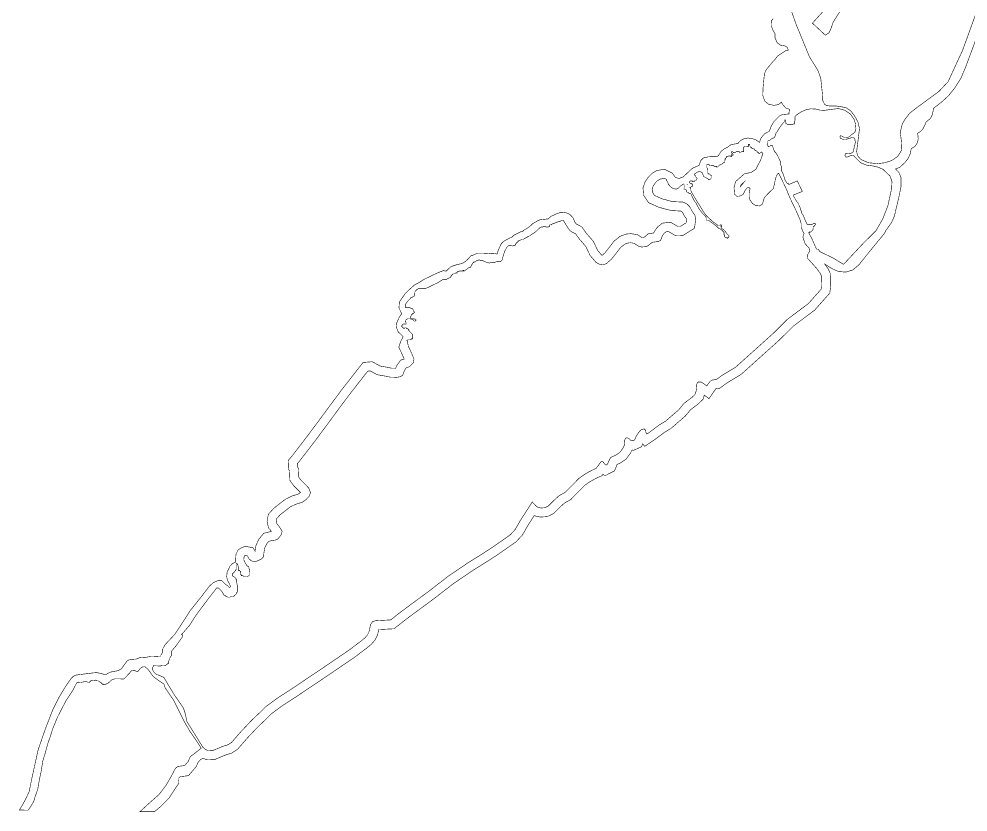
# Model space of a CAD drawing. Header units: metres. Extents: x 266352 to 301042, y 2101789 to 2138568.
# Drawn here: x 280342 to 285384, y 2102109 to 2106324 of the extents above; entities that cross this region are included whole.
import ezdxf

# ---------------------------------------------------------------- set-up
doc = ezdxf.new("R2010")
doc.units = ezdxf.units.M
doc.layers.add('MANGROOVE BUFFER ZONE', color=120, linetype='Continuous')

# ---------------------------------------------------------------- blocks, each defined once
blk = doc.blocks.new('A$Cb723a7a5')
at = {"layer": 'MANGROOVE BUFFER ZONE', "const_width": 0.005, "flags": 128}
for points in [[(13.3335, 7.1373), (13.3163, 7.1143), (13.3157, 7.075), (13.3335, 7.0303), (13.3518, 7.0027), (13.3507, 6.9666), (13.3708, 6.923), (13.4029, 6.9), (13.4391, 6.8954), (13.4609, 6.8822), (13.4718, 6.8587), (13.4483, 6.8524), (13.4236, 6.8358), (13.3765, 6.8033), (13.3541, 6.7741), (13.3306, 6.7477), (13.3139, 6.7259), (13.2835, 6.6903), (13.2697, 6.6662), (13.2611, 6.641), (13.2502, 6.5128), (13.249, 6.4508), (13.268, 6.4001), (13.3007, 6.3742), (13.349, 6.3639), (13.3903, 6.3714), (13.4156, 6.3938), (13.427, 6.3731), (13.4558, 6.341), (13.4879, 6.3306), (13.4839, 6.2888), (13.4345, 6.2836), (13.4075, 6.2761), (13.3828, 6.2526), (13.3518, 6.2205), (13.3265, 6.1767), (13.3122, 6.1331), (13.2932, 6.1233), (13.2669, 6.1072), (13.2341, 6.0653), (13.2255, 6.0316), (13.1935, 6.0544), (13.1652, 6.0635), (13.1221, 6.0704), (13.0788, 6.0598), (13.054, 6.0439), (13.0321, 6.0196), (13.0132, 6.0168), (12.9738, 6.0101), (12.9415, 5.9856), (12.9144, 5.9713), (12.8895, 5.953), (12.8764, 5.9373), (12.8632, 5.913), (12.8489, 5.8988), (12.8324, 5.9009), (12.819, 5.9009), (12.7702, 5.8977), (12.7281, 5.8879), (12.7055, 5.865), (12.6881, 5.8202), (12.6598, 5.8073), (12.6312, 5.7947), (12.6012, 5.7661), (12.5741, 5.7393), (12.5478, 5.7153), (12.5104, 5.7013), (12.4795, 5.7115), (12.4502, 5.7498), (12.3829, 5.7823), (12.3146, 5.7703), (12.2715, 5.7434), (12.2384, 5.7092), (12.2121, 5.6709), (12.1928, 5.6145), (12.1991, 5.5486), (12.2432, 5.4833), (12.3368, 5.4423), (12.4458, 5.4151), (12.5325, 5.4118), (12.5398, 5.408), (12.5467, 5.4013), (12.5638, 5.3694), (12.5848, 5.3411), (12.5806, 5.3074), (12.5284, 5.2738), (12.5064, 5.2741), (12.4414, 5.3112), (12.3692, 5.3017), (12.3254, 5.2653), (12.2981, 5.2253), (12.2938, 5.2133), (12.2456, 5.2057), (12.2207, 5.184), (12.2037, 5.1693), (12.1927, 5.1682), (12.1484, 5.1965), (12.0916, 5.2044), (12.0475, 5.2005), (11.9947, 5.18), (11.9428, 5.1376), (11.8631, 5.0322), (11.8352, 5.007), (11.7968, 5.0506), (11.758, 5.1303), (11.6932, 5.2034), (11.6509, 5.2608), (11.6034, 5.2842), (11.5888, 5.3028), (11.5737, 5.3385), (11.5446, 5.3694), (11.5146, 5.3821), (11.4847, 5.3864), (11.4599, 5.3872), (11.4466, 5.3805), (11.4365, 5.3766), (11.4202, 5.3708), (11.3935, 5.3575), (11.3818, 5.3538), (11.3515, 5.3268), (11.2869, 5.319), (11.2705, 5.3151), (11.2366, 5.2959), (11.2142, 5.2822), (11.1982, 5.2663), (11.187, 5.2561), (11.1577, 5.2359), (11.1406, 5.2272), (11.1273, 5.2138), (11.1146, 5.2114), (11.0946, 5.2017), (11.0697, 5.1887), (11.0458, 5.1763), (11.0316, 5.1616), (11.0106, 5.1516), (10.9872, 5.1386), (10.9602, 5.1232), (10.9377, 5.1007), (10.9121, 5.0456), (10.9014, 5.008), (10.8661, 5.0142), (10.8493, 5.0142), (10.8264, 5.0085), (10.8049, 5.01), (10.7765, 5.0112), (10.7511, 5.0112), (10.7265, 5.0109), (10.7084, 5.0055), (10.6883, 4.9956), (10.6675, 4.9887), (10.6458, 4.963), (10.6287, 4.9472), (10.6065, 4.9282), (10.5808, 4.9173), (10.5469, 4.9097), (10.4914, 4.8907), (10.4634, 4.8641), (10.4494, 4.8497), (10.4259, 4.8542), (10.3929, 4.8419), (10.3388, 4.8168), (10.2899, 4.7923), (10.2507, 4.7727), (10.2078, 4.744), (10.1696, 4.7231), (10.1466, 4.7029), (10.1192, 4.677), (10.0838, 4.6408), (10.0366, 4.5687), (10.0333, 4.516), (10.0585, 4.4656), (10.0361, 4.4323), (10.0152, 4.3826), (10.0124, 4.3437), (10.0304, 4.3024), (10.0743, 4.2614), (10.0534, 4.2203), (10.0388, 4.1771), (10.0388, 4.1616), (10.0681, 4.1021), (10.0857, 4.0623), (10.0533, 4.0512), (10.0183, 3.9991), (10.011, 3.9791), (9.9687, 3.9797), (9.9374, 3.9863), (9.8722, 3.9968), (9.8018, 4.0344), (9.7199, 4.0269), (9.5298, 3.7772), (9.235, 3.368), (9.1019, 3.1907), (9.0637, 3.1436), (9.0676, 3.0698), (9.0769, 3.0526), (9.0818, 2.9668), (9.1186, 2.9182), (9.1771, 2.8611), (9.1577, 2.8472), (9.1045, 2.8296), (9.0467, 2.8012), (8.9435, 2.7196), (8.8934, 2.6629), (8.8831, 2.601), (8.8964, 2.5425), (8.9241, 2.5114), (8.9237, 2.5114), (8.9238, 2.5113), (8.9231, 2.5112), (8.8542, 2.4938), (8.8115, 2.4396), (8.7868, 2.3843), (8.7793, 2.3333), (8.7622, 2.3626), (8.6967, 2.375), (8.6619, 2.365), (8.6289, 2.3432), (8.6096, 2.3037), (8.6071, 2.2343), (8.5784, 2.2197), (8.5571, 2.1953), (8.5328, 2.1413), (8.5297, 2.1027), (8.5375, 2.0675), (8.5507, 2.0468), (8.5656, 2.0153), (8.5554, 2.0048), (8.5369, 2.023), (8.5166, 2.0372), (8.4864, 2.0675), (8.4496, 2.0653), (8.4111, 2.0482), (8.3773, 2.0167), (8.2982, 1.9112), (8.2065, 1.7935), (8.1548, 1.7094), (8.075, 1.5844), (7.9977, 1.4997), (7.985, 1.4844), (7.9656, 1.4458), (7.9656, 1.4178), (7.9523, 1.3978), (7.9523, 1.3872), (7.9261, 1.3872), (7.9213, 1.3824), (7.8653, 1.3833), (7.8238, 1.3762), (7.7642, 1.3714), (7.7328, 1.3584), (7.7014, 1.356), (7.6658, 1.3492), (7.6521, 1.3397), (7.6035, 1.2715), (7.5765, 1.2537), (7.5558, 1.2496), (7.5244, 1.2446), (7.4952, 1.2353), (7.4599, 1.214), (7.4344, 1.2229), (7.3843, 1.2335), (7.3512, 1.2303), (7.257, 1.2174), (7.1998, 1.2089), (7.1761, 1.1981), (7.1563, 1.1787), (7.1123, 1.1144), (7.0521, 1.0125), (6.9944, 0.8936), (6.9309, 0.7223), (6.8708, 0.5415), (6.8156, 0.2754), (6.7949, 0.1651), (6.7587, 0.0859), (6.7106, 0), (6.7862, 0), (6.7928, 0.0067), (6.8062, 0.0267), (6.8262, 0.06), (6.8395, 0.0867), (6.8462, 0.1133), (6.8728, 0.1933), (6.8728, 0.2), (6.8861, 0.28), (6.8995, 0.3467), (6.9128, 0.44), (6.9328, 0.5067), (6.9528, 0.5867), (6.9728, 0.6467), (6.9995, 0.7334), (7.0395, 0.8334), (7.0795, 0.9134), (7.1128, 0.9801), (7.1728, 1.0734), (7.2061, 1.1401), (7.2128, 1.1401), (7.2195, 1.1468), (7.2328, 1.1401), (7.2461, 1.1401), (7.2528, 1.1468), (7.2595, 1.1468), (7.2828, 1.1545), (7.3061, 1.1468), (7.3195, 1.1468), (7.3261, 1.1534), (7.3328, 1.1601), (7.3594, 1.1601), (7.3728, 1.1668), (7.3861, 1.1601), (7.3994, 1.1601), (7.4061, 1.1534), (7.4194, 1.1468), (7.4328, 1.1334), (7.4394, 1.1334), (7.4394, 1.1268), (7.4594, 1.1268), (7.4661, 1.1334), (7.4728, 1.1334), (7.4794, 1.1401), (7.4861, 1.1401), (7.4928, 1.1468), (7.4994, 1.1534), (7.5128, 1.1668), (7.5261, 1.1734), (7.5461, 1.1801), (7.6261, 1.1801), (7.6328, 1.1868), (7.6765, 1.2338), (7.6926, 1.2543), (7.7189, 1.2588), (7.7382, 1.2473), (7.7536, 1.2517), (7.7709, 1.2755), (7.7882, 1.2889), (7.8126, 1.2909), (7.8395, 1.2684), (7.887, 1.2049), (7.9358, 1.169), (7.9833, 1.1382), (7.9943, 1.1053), (8.0726, 0.9931), (8.1683, 0.8068), (8.2177, 0.7235), (8.2768, 0.6397), (8.3226, 0.5715), (8.2267, 0.4954), (8.2058, 0.4495), (8.1772, 0.4155), (8.1486, 0.4109), (8.1162, 0.407), (8.0951, 0.3893), (8.0497, 0.3014), (8.0108, 0.2339), (7.9528, 0.1551), (7.8598, 0.071), (7.785, 0), (7.9125, 0), (7.9627, 0.043), (8.0424, 0.1251), (8.099, 0.215), (8.1273, 0.2577), (8.1258, 0.2833), (8.1267, 0.3034), (8.1378, 0.3163), (8.1721, 0.3199), (8.1937, 0.3231), (8.2155, 0.3296), (8.2545, 0.3768), (8.2798, 0.4072), (8.2939, 0.4402), (8.3083, 0.4612), (8.3257, 0.4757), (8.3433, 0.4806), (8.3687, 0.4707), (8.4494, 0.4745), (8.5402, 0.5142), (8.5929, 0.5309), (8.6452, 0.565), (8.7315, 0.6672), (8.8253, 0.7692), (8.8943, 0.836), (8.9441, 0.8872), (9.0461, 0.9638), (9.1599, 1.0394), (9.4438, 1.2355), (9.6855, 1.4048), (9.7807, 1.4793), (9.8224, 1.5137), (9.8568, 1.5539), (9.8796, 1.6006), (9.8897, 1.6486), (10.0253, 1.6574), (10.1323, 1.7437), (10.3849, 1.9355), (10.5505, 2.0673), (10.7235, 2.188), (10.8496, 2.2687), (10.941, 2.3301), (11.1021, 2.4458), (11.1598, 2.5093), (11.2065, 2.5944), (11.2607, 2.6808), (11.3146, 2.6692), (11.3766, 2.6736), (11.4344, 2.7029), (11.4937, 2.7639), (11.4986, 2.7684), (11.5289, 2.7967), (11.5836, 2.8278), (11.7093, 2.958), (11.7504, 2.988), (11.7808, 3.0058), (11.818, 3.0263), (11.86, 3.0449), (11.8687, 3.0571), (11.885, 3.0437), (11.9714, 3.0886), (11.9935, 3.1466), (12.0188, 3.1582), (12.0706, 3.1931), (12.1116, 3.2493), (12.1256, 3.2773), (12.1372, 3.2742), (12.2083, 3.3064), (12.2197, 3.3338), (12.236, 3.3112), (12.3236, 3.3703), (12.4108, 3.4373), (12.4691, 3.4738), (12.5945, 3.5847), (12.639, 3.6404), (12.7073, 3.6941), (12.7506, 3.7357), (12.7621, 3.7734), (12.8047, 3.7434), (12.8643, 3.8327), (12.8976, 3.837), (12.9716, 3.8913), (13.0864, 3.962), (13.1357, 4.0075), (13.4244, 4.2737), (13.5432, 4.3954), (13.7349, 4.5436), (13.8682, 4.6978), (13.8744, 4.7565), (13.8739, 4.7869), (13.875, 4.8634), (13.8492, 4.9151), (13.8193, 4.9552), (13.8905, 4.9128), (13.9451, 4.8902), (14.0083, 4.8863), (14.0715, 4.9066), (14.1246, 4.9534), (14.2088, 5.0617), (14.3479, 5.2351), (14.3619, 5.2632), (14.4111, 5.3349), (14.4337, 5.388), (14.4712, 5.5546), (14.4904, 5.6549), (14.4889, 5.736), (14.4694, 5.7811), (14.44, 5.8109), (14.4762, 5.8256), (14.5236, 5.87), (14.554, 5.9122), (14.5682, 5.9478), (14.577, 5.9937), (14.6102, 6.0147), (14.6318, 6.0478), (14.6382, 6.0816), (14.6347, 6.1123), (14.6328, 6.1309), (14.6567, 6.1475), (14.6778, 6.17), (14.6926, 6.1988), (14.7077, 6.2345), (14.7448, 6.2648), (14.7595, 6.2966), (14.7693, 6.3401), (14.7722, 6.3562), (14.8503, 6.4193), (14.9038, 6.4702), (14.9562, 6.5375), (15.0111, 6.6258), (15.054, 6.7314), (15.1509, 7.0033)], [(15.1676, 7.2893), (15.0227, 6.8743), (14.8975, 6.5943), (14.8179, 6.5072), (14.632, 6.3674), (14.5622, 6.3113), (14.5228, 6.2613), (14.4955, 6.2158), (14.4773, 6.1386), (14.4887, 6.059), (14.4932, 5.9812), (14.4591, 5.9252), (14.4166, 5.8934), (14.3981, 5.883), (14.3388, 5.864), (14.2782, 5.8565), (14.1981, 5.8634), (14.1293, 5.8918), (14.0993, 5.9258), (14.0913, 5.9627), (14.1143, 6.1674), (14.0988, 6.2267), (14.0682, 6.281), (14.0307, 6.3265), (13.9892, 6.3525), (13.9079, 6.365), (13.8562, 6.3636), (13.818, 6.3679), (13.7994, 6.3803), (13.7837, 6.4121), (13.7811, 6.4609), (13.7638, 6.6082), (13.7392, 6.6765), (13.6595, 6.8022), (13.5386, 7.0864), (13.467, 7.2822)], [(13.8244, 7.2602), (13.683, 7.1008), (13.7994, 6.9948), (13.8304, 7.0155), (13.8477, 7.0517), (13.8684, 7.1137), (14.0539, 7.4137)]]:
    blk.add_lwpolyline(points, dxfattribs=at)
for points in [[(13.6309, 6.3268), (13.6786, 6.3376), (13.723, 6.3352), (13.7589, 6.3268), (13.7983, 6.3248), (13.85, 6.3332), (13.9254, 6.3425), (13.9802, 6.3282), (14.0334, 6.2933), (14.0664, 6.2449), (14.0776, 6.207), (14.0822, 6.1626), (14.0739, 6.1355), (14.055, 6.1191), (14.0415, 6.1102), (14.0245, 6.0926), (14.0038, 6.0852), (13.9807, 6.0852), (13.9628, 6.0948), (13.9471, 6.1019), (13.9406, 6.0929), (13.9446, 6.0794), (13.9683, 6.0683), (13.9915, 6.0674), (14.022, 6.0781), (14.0535, 6.0871), (14.0726, 6.0791), (14.0788, 6.0429), (14.0603, 5.958), (14.0393, 5.9444), (14.0128, 5.9435), (13.9921, 5.9407), (13.9868, 5.9259), (13.9955, 5.9111), (14.0097, 5.912), (14.0436, 5.9274), (14.064, 5.9256), (14.0831, 5.9059), (14.1262, 5.8633), (14.18, 5.842), (14.2372, 5.8351), (14.2841, 5.8248), (14.3261, 5.8075), (14.3913, 5.7472), (14.4091, 5.6969), (14.4067, 5.6355), (14.3764, 5.4855), (14.3301, 5.3608), (14.2717, 5.2577), (14.1633, 5.1479), (13.9872, 4.9548), (13.8947, 5.0096), (13.7723, 5.0671), (13.7656, 5.0804), (13.7656, 5.0871), (13.759, 5.0871), (13.7523, 5.0871), (13.7456, 5.0871), (13.739, 5.1004), (13.699, 5.1871), (13.6723, 5.2338), (13.679, 5.2338), (13.679, 5.2404), (13.6923, 5.2404), (13.699, 5.2471), (13.7123, 5.2604), (13.7123, 5.2671), (13.7123, 5.2804), (13.7123, 5.2871), (13.719, 5.2871), (13.7323, 5.3071), (13.7323, 5.3138), (13.7256, 5.3138), (13.7123, 5.3138), (13.7056, 5.3071), (13.6856, 5.3071), (13.6723, 5.3071), (13.659, 5.3071), (13.6456, 5.3338), (13.619, 5.3938), (13.6123, 5.4005), (13.5923, 5.4605), (13.579, 5.4871), (13.5723, 5.5005), (13.5656, 5.5071), (13.5523, 5.5271), (13.5456, 5.5405), (13.539, 5.5471), (13.5323, 5.5671), (13.6123, 5.6005), (13.5656, 5.6938), (13.4923, 5.6605), (13.4857, 5.6738), (13.479, 5.6671), (13.4723, 5.6738), (13.4657, 5.6871), (13.459, 5.6938), (13.439, 5.7538), (13.4257, 5.7805), (13.4257, 5.7872), (13.4257, 5.8005), (13.4257, 5.8138), (13.419, 5.8272), (13.4123, 5.8538), (13.4123, 5.8672), (13.4057, 5.8805), (13.3857, 5.9205), (13.3723, 5.9405), (13.359, 5.9538), (13.339, 6.0072), (13.3323, 6.0072), (13.3257, 6.0072), (13.319, 6.0005), (13.3057, 5.9938), (13.2923, 6.0138), (13.299, 6.0205), (13.299, 6.0272), (13.299, 6.0338), (13.299, 6.0472), (13.319, 6.0538), (13.3257, 6.0605), (13.3457, 6.0738), (13.3523, 6.0738), (13.359, 6.0805), (13.3657, 6.0938), (13.3723, 6.1205), (13.379, 6.1272), (13.4123, 6.1805), (13.4323, 6.2072), (13.439, 6.2139), (13.4457, 6.2205), (13.4457, 6.2272), (13.4457, 6.2339), (13.4523, 6.2339), (13.4523, 6.2272), (13.459, 6.2072), (13.459, 6.2005), (13.4657, 6.2005), (13.4723, 6.1939), (13.479, 6.1939), (13.4923, 6.1939), (13.5123, 6.1939), (13.5257, 6.2005), (13.5323, 6.2005), (13.5323, 6.2072), (13.5323, 6.2139), (13.539, 6.2339), (13.539, 6.2539), (13.539, 6.2605), (13.539, 6.2672), (13.5585, 6.2864), (13.5949, 6.3096)], [(13.0861, 4.0712), (13.0376, 4.0264), (12.9266, 3.9581), (12.8667, 3.9141), (12.8323, 3.9097), (12.8148, 3.9), (12.7992, 3.88), (12.7836, 3.8566), (12.7572, 3.8751), (12.7324, 3.8898), (12.7066, 3.8898), (12.6944, 3.8761), (12.6929, 3.8547), (12.6919, 3.8347), (12.6885, 3.8079), (12.6797, 3.7792), (12.6544, 3.7548), (12.5819, 3.6979), (12.536, 3.6403), (12.4209, 3.5385), (12.3648, 3.5035), (12.2766, 3.4356), (12.2556, 3.4215), (12.2469, 3.4337), (12.2435, 3.4541), (12.2308, 3.4662), (12.2031, 3.4589), (12.1817, 3.4327), (12.1623, 3.404), (12.1535, 3.3841), (12.1462, 3.3666), (12.1302, 3.3593), (12.1103, 3.3647), (12.0962, 3.3797), (12.0782, 3.3855), (12.065, 3.3812), (12.0577, 3.3617), (12.0573, 3.3394), (12.0548, 3.3156), (12.0427, 3.2913), (12.014, 3.2519), (11.9792, 3.2286), (11.9352, 3.2083), (11.9187, 3.1763), (11.9071, 3.1459), (11.895, 3.1396), (11.8815, 3.1507), (11.8679, 3.1681), (11.8515, 3.171), (11.8074, 3.1096), (11.7823, 3.0985), (11.7411, 3.0757), (11.7063, 3.0554), (11.6563, 3.0189), (11.5337, 2.892), (11.481, 2.862), (11.4438, 2.8273), (11.4374, 2.8213), (11.3861, 2.7686), (11.3547, 2.7527), (11.3203, 2.7502), (11.2932, 2.756), (11.2724, 2.771), (11.2422, 2.8027), (11.1372, 2.6351), (11.0939, 2.5564), (11.0483, 2.5062), (10.8951, 2.3962), (10.8055, 2.336), (10.6788, 2.2549), (10.5024, 2.1318), (10.3355, 1.999), (10.0827, 1.8071), (9.9946, 1.736), (9.8609, 1.7273), (9.8346, 1.7188), (9.8153, 1.6918), (9.8114, 1.6671), (9.8029, 1.6269), (9.789, 1.5984), (9.7658, 1.5713), (9.7303, 1.542), (9.6376, 1.4694), (9.3979, 1.3015), (9.1148, 1.106), (8.9997, 1.0296), (8.8908, 0.9477), (8.8375, 0.8929), (8.7677, 0.8253), (8.6711, 0.7203), (8.5914, 0.6259), (8.5582, 0.6043), (8.5118, 0.5896), (8.4307, 0.5541), (8.382, 0.5518), (8.3604, 0.5603), (8.3357, 0.5819), (8.2383, 0.7353), (8.1926, 0.8056), (8.174, 0.8839), (8.1593, 0.9268), (8.0751, 1.0464), (8.0173, 1.1387), (7.982, 1.1977), (7.9082, 1.2288), (7.8857, 1.2519), (7.8799, 1.2705), (7.8806, 1.2853), (7.8927, 1.3068), (7.9061, 1.3001), (7.9527, 1.3001), (7.9594, 1.3068), (7.9994, 1.3068), (8.0127, 1.3201), (8.0194, 1.3201), (8.0194, 1.3334), (8.0261, 1.3534), (8.0327, 1.3601), (8.0327, 1.3734), (8.0461, 1.3934), (8.0461, 1.4268), (8.0527, 1.4401), (8.0861, 1.4801), (8.1461, 1.5668), (8.1461, 1.5735), (8.1394, 1.5801), (8.1327, 1.5801), (8.2061, 1.6668), (8.2594, 1.7535), (8.346, 1.8735), (8.426, 1.9802), (8.4394, 2.0002), (8.4594, 2.0002), (8.466, 1.9935), (8.4794, 1.9802), (8.486, 1.9735), (8.4994, 1.9535), (8.506, 1.9402), (8.5194, 1.9335), (8.526, 1.9268), (8.546, 1.9202), (8.5594, 1.9202), (8.5727, 1.9268), (8.5927, 1.9268), (8.5994, 1.9335), (8.6127, 1.9468), (8.6194, 1.9535), (8.6194, 1.9602), (8.626, 1.9668), (8.626, 2.0202), (8.6194, 2.0535), (8.6194, 2.0735), (8.6127, 2.0802), (8.6127, 2.0868), (8.5994, 2.1002), (8.586, 2.1068), (8.5794, 2.1135), (8.5794, 2.1268), (8.5994, 2.1468), (8.6127, 2.1668), (8.6127, 2.2202), (8.6194, 2.2202), (8.626, 2.2135), (8.6327, 2.1868), (8.6327, 2.1602), (8.646, 2.1602), (8.646, 2.1535), (8.6527, 2.1535), (8.6527, 2.1268), (8.6594, 2.1202), (8.6594, 2.1135), (8.6727, 2.1135), (8.686, 2.1068), (8.7127, 2.1068), (8.726, 2.1135), (8.7327, 2.1202), (8.7327, 2.1602), (8.726, 2.1868), (8.726, 2.1935), (8.7127, 2.2002), (8.706, 2.2069), (8.6891, 2.2349), (8.6801, 2.2561), (8.6817, 2.281), (8.6907, 2.2964), (8.7103, 2.292), (8.7262, 2.2647), (8.7465, 2.2471), (8.7722, 2.2394), (8.7995, 2.2455), (8.8387, 2.2655), (8.8566, 2.2858), (8.8578, 2.3148), (8.8648, 2.3616), (8.8809, 2.3977), (8.9004, 2.4225), (8.9375, 2.4319), (8.9592, 2.4343), (8.9828, 2.4457), (9.0093, 2.4808), (9.0187, 2.5146), (8.9859, 2.5629), (8.9703, 2.5805), (8.965, 2.6034), (8.9689, 2.6269), (8.999, 2.6609), (9.0899, 2.7328), (9.135, 2.755), (9.1945, 2.7746), (9.2271, 2.7979), (9.257, 2.8311), (9.266, 2.863), (9.2504, 2.9019), (9.1791, 2.9716), (9.1607, 2.9958), (9.1561, 3.0751), (9.147, 3.0921), (9.1457, 3.117), (9.1653, 3.1412), (9.2998, 3.3204), (9.5944, 3.7293), (9.7625, 3.95), (9.7852, 3.9521), (9.8462, 3.9195), (9.9227, 3.9072), (9.9598, 3.8994), (10.0229, 3.8985), (10.0551, 3.9043), (10.0749, 3.9191), (10.0905, 3.9624), (10.105, 3.9839), (10.1326, 3.9933), (10.1674, 4.0286), (10.1728, 4.0644), (10.141, 4.1362), (10.1192, 4.1803), (10.1192, 4.187), (10.1126, 4.2137), (10.1126, 4.2204), (10.1059, 4.227), (10.1126, 4.227), (10.1126, 4.2337), (10.1392, 4.2337), (10.1459, 4.2404), (10.1526, 4.2404), (10.1526, 4.247), (10.1592, 4.247), (10.1592, 4.2804), (10.1526, 4.287), (10.1326, 4.307), (10.1259, 4.3137), (10.1259, 4.3204), (10.1192, 4.3204), (10.1192, 4.327), (10.1126, 4.3337), (10.1059, 4.3337), (10.0992, 4.3404), (10.0859, 4.3404), (10.0859, 4.3337), (10.0792, 4.3337), (10.0726, 4.3404), (10.0592, 4.3537), (10.0592, 4.3604), (10.0659, 4.3604), (10.0659, 4.367), (10.0726, 4.3737), (10.0992, 4.3737), (10.0992, 4.387), (10.0926, 4.3937), (10.0926, 4.407), (10.0992, 4.4137), (10.1126, 4.4204), (10.1459, 4.4204), (10.1526, 4.4137), (10.1592, 4.4137), (10.1726, 4.4004), (10.1792, 4.4004), (10.1859, 4.407), (10.1859, 4.4137), (10.1792, 4.4204), (10.1659, 4.4204), (10.1526, 4.427), (10.1392, 4.427), (10.1392, 4.4404), (10.1459, 4.4604), (10.1526, 4.4604), (10.1526, 4.467), (10.1592, 4.467), (10.1726, 4.4804), (10.1659, 4.487), (10.1592, 4.5004), (10.1592, 4.507), (10.1526, 4.5137), (10.1392, 4.5137), (10.1326, 4.5204), (10.0926, 4.5204), (10.0926, 4.5537), (10.0992, 4.5604), (10.1059, 4.5737), (10.1126, 4.5804), (10.1259, 4.5937), (10.1326, 4.6004), (10.1326, 4.6071), (10.1392, 4.6071), (10.1459, 4.6137), (10.1526, 4.6137), (10.1592, 4.6204), (10.1659, 4.6204), (10.1659, 4.6271), (10.1726, 4.6337), (10.1726, 4.6604), (10.1792, 4.6671), (10.1792, 4.6737), (10.1859, 4.6737), (10.1859, 4.6804), (10.1992, 4.6871), (10.2059, 4.6937), (10.2659, 4.6937), (10.2859, 4.7004), (10.3259, 4.7204), (10.3792, 4.7471), (10.4192, 4.7737), (10.4525, 4.7737), (10.4592, 4.7804), (10.4859, 4.7937), (10.4925, 4.8004), (10.4925, 4.8071), (10.4992, 4.8137), (10.5059, 4.8204), (10.5125, 4.8271), (10.5259, 4.8271), (10.5325, 4.8337), (10.5459, 4.8337), (10.5459, 4.8404), (10.5525, 4.8471), (10.5592, 4.8471), (10.5725, 4.8537), (10.5992, 4.8537), (10.5992, 4.8604), (10.6059, 4.8604), (10.6059, 4.8537), (10.6125, 4.8537), (10.6192, 4.8604), (10.6325, 4.8671), (10.6392, 4.8737), (10.6459, 4.8804), (10.6592, 4.8871), (10.6659, 4.8871), (10.6725, 4.9004), (10.6792, 4.9137), (10.6859, 4.9204), (10.6859, 4.9271), (10.6925, 4.9271), (10.6925, 4.9337), (10.7059, 4.9337), (10.7125, 4.9404), (10.7192, 4.9471), (10.7259, 4.9471), (10.7392, 4.9537), (10.7459, 4.9537), (10.7592, 4.9471), (10.7725, 4.9471), (10.7925, 4.9404), (10.8059, 4.9337), (10.8325, 4.9271), (10.8592, 4.9337), (10.8792, 4.9337), (10.8992, 4.9404), (10.9325, 4.9404), (10.9392, 4.9471), (10.9458, 4.9537), (10.9525, 4.9804), (10.9658, 5.0271), (10.9858, 5.0671), (10.9992, 5.0804), (11.0058, 5.0871), (11.0258, 5.0871), (11.0392, 5.0804), (11.0458, 5.0871), (11.0592, 5.0871), (11.0658, 5.0938), (11.0658, 5.1004), (11.0725, 5.1071), (11.0725, 5.1138), (11.0792, 5.1138), (11.0858, 5.1204), (11.0858, 5.1271), (11.0925, 5.1271), (11.0992, 5.1338), (11.1058, 5.1338), (11.1192, 5.1404), (11.1325, 5.1404), (11.1392, 5.1471), (11.1458, 5.1471), (11.1525, 5.1538), (11.1592, 5.1604), (11.1658, 5.1604), (11.1725, 5.1671), (11.1792, 5.1671), (11.1858, 5.1738), (11.1925, 5.1738), (11.1992, 5.1804), (11.2058, 5.1871), (11.2192, 5.1938), (11.2458, 5.2138), (11.2658, 5.2338), (11.2792, 5.2471), (11.2925, 5.2538), (11.3058, 5.2538), (11.3125, 5.2604), (11.3258, 5.2604), (11.3325, 5.2538), (11.3525, 5.2538), (11.3658, 5.2604), (11.3658, 5.2738), (11.3791, 5.2738), (11.3858, 5.2804), (11.3991, 5.2871), (11.4058, 5.2871), (11.4325, 5.3004), (11.4391, 5.3004), (11.4525, 5.3071), (11.4591, 5.3071), (11.4725, 5.3138), (11.4791, 5.3138), (11.4859, 5.3172), (11.5059, 5.2845), (11.5261, 5.2533), (11.5442, 5.2281), (11.5611, 5.2154), (11.5977, 5.1973), (11.6306, 5.1527), (11.6905, 5.0852), (11.7293, 5.0056), (11.782, 4.9456), (11.8161, 4.9267), (11.8427, 4.9233), (11.8747, 4.9343), (11.9227, 4.9776), (12.0011, 5.0814), (12.0357, 5.1096), (12.066, 5.1214), (12.0896, 5.1235), (12.1199, 5.1193), (12.1608, 5.0932), (12.1879, 5.0869), (12.2313, 5.0911), (12.2582, 5.1101), (12.2701, 5.1204), (12.281, 5.1299), (12.313, 5.1349), (12.3362, 5.137), (12.356, 5.1488), (12.3703, 5.1884), (12.3855, 5.2107), (12.4027, 5.225), (12.4251, 5.228), (12.4846, 5.1939), (12.5515, 5.1931), (12.6562, 5.2604), (12.6596, 5.2907), (12.6663, 5.3446), (12.6569, 5.3789), (12.6319, 5.4126), (12.6117, 5.4503), (12.5875, 5.4739), (12.5536, 5.4915), (12.4572, 5.4951), (12.3628, 5.5187), (12.2968, 5.5477), (12.2773, 5.5766), (12.2746, 5.6049), (12.2847, 5.6345), (12.3008, 5.6581), (12.3224, 5.6803), (12.344, 5.6938), (12.3783, 5.6999), (12.3991, 5.6938), (12.3991, 5.6871), (12.4124, 5.6671), (12.4191, 5.6471), (12.4391, 5.6271), (12.4457, 5.6205), (12.4591, 5.6138), (12.4791, 5.6071), (12.4857, 5.6071), (12.4924, 5.6071), (12.5057, 5.6138), (12.5257, 5.6338), (12.5524, 5.6538), (12.5591, 5.6471), (12.5591, 5.6405), (12.5591, 5.6338), (12.5591, 5.6271), (12.5591, 5.6205), (12.5591, 5.6138), (12.5591, 5.6071), (12.5657, 5.6071), (12.5791, 5.6005), (12.5791, 5.5938), (12.5791, 5.5871), (12.5857, 5.5805), (12.5924, 5.5805), (12.5991, 5.5738), (12.6057, 5.5671), (12.6191, 5.5671), (12.6324, 5.5405), (12.6524, 5.5005), (12.6657, 5.4871), (12.679, 5.4605), (12.699, 5.4271), (12.7257, 5.3938), (12.7524, 5.3671), (12.759, 5.3538), (12.759, 5.3471), (12.759, 5.3404), (12.759, 5.3338), (12.7657, 5.3338), (12.779, 5.3338), (12.8257, 5.3004), (12.8524, 5.2804), (12.859, 5.2738), (12.8657, 5.2671), (12.8724, 5.2604), (12.8924, 5.2538), (12.899, 5.2471), (12.9057, 5.2404), (12.919, 5.2271), (12.919, 5.2204), (12.919, 5.2071), (12.9257, 5.2004), (12.9257, 5.1938), (12.9257, 5.1871), (12.9324, 5.1804), (12.939, 5.1804), (12.9524, 5.1738), (12.9524, 5.1804), (12.959, 5.1804), (12.9657, 5.1938), (12.959, 5.2004), (12.9524, 5.2071), (12.9457, 5.2138), (12.9257, 5.2404), (12.919, 5.2471), (12.899, 5.2604), (12.8924, 5.2738), (12.8924, 5.2804), (12.899, 5.2804), (12.899, 5.2871), (12.8924, 5.2938), (12.8857, 5.2938), (12.8857, 5.2871), (12.879, 5.2871), (12.8724, 5.2871), (12.8657, 5.2871), (12.819, 5.3204), (12.759, 5.3738), (12.739, 5.4005), (12.7057, 5.4538), (12.679, 5.4938), (12.6457, 5.5471), (12.6191, 5.5938), (12.6191, 5.6138), (12.6124, 5.6205), (12.6191, 5.6205), (12.6191, 5.6271), (12.6257, 5.6338), (12.6324, 5.6338), (12.6324, 5.6405), (12.6324, 5.6471), (12.6324, 5.6538), (12.6257, 5.6538), (12.6191, 5.6605), (12.6124, 5.6605), (12.6057, 5.6671), (12.6057, 5.6738), (12.6124, 5.6805), (12.6191, 5.6805), (12.6257, 5.6805), (12.6324, 5.6805), (12.6324, 5.6738), (12.6457, 5.6738), (12.6457, 5.6805), (12.6524, 5.6805), (12.6657, 5.6871), (12.6657, 5.6938), (12.6724, 5.7005), (12.6724, 5.7071), (12.6657, 5.7138), (12.659, 5.7205), (12.659, 5.7271), (12.6524, 5.7338), (12.6524, 5.7405), (12.6524, 5.7471), (12.659, 5.7471), (12.6657, 5.7538), (12.6724, 5.7605), (12.679, 5.7605), (12.6924, 5.7671), (12.7124, 5.7605), (12.719, 5.7538), (12.7324, 5.7205), (12.7524, 5.7138), (12.759, 5.7071), (12.7657, 5.7071), (12.7724, 5.7005), (12.7724, 5.6938), (12.779, 5.6938), (12.7857, 5.6938), (12.7924, 5.7005), (12.799, 5.7071), (12.799, 5.7138), (12.799, 5.7205), (12.799, 5.7271), (12.799, 5.7338), (12.7924, 5.7338), (12.7924, 5.7405), (12.7857, 5.7405), (12.779, 5.7405), (12.779, 5.7471), (12.7724, 5.7471), (12.7657, 5.7538), (12.7657, 5.7605), (12.7657, 5.7671), (12.7657, 5.7738), (12.7657, 5.7805), (12.7657, 5.7872), (12.7657, 5.7938), (12.759, 5.8005), (12.759, 5.8072), (12.759, 5.8205), (12.759, 5.8272), (12.7724, 5.8272), (12.779, 5.8272), (12.7857, 5.8205), (12.7924, 5.8205), (12.799, 5.8205), (12.8057, 5.8205), (12.8124, 5.8205), (12.819, 5.8205), (12.8257, 5.8138), (12.8324, 5.8138), (12.8457, 5.8138), (12.8457, 5.8072), (12.8524, 5.8072), (12.859, 5.8138), (12.8657, 5.8205), (12.8724, 5.8272), (12.879, 5.8272), (12.8857, 5.8338), (12.8924, 5.8338), (12.9057, 5.8472), (12.9124, 5.8472), (12.919, 5.8538), (12.919, 5.8805), (12.9257, 5.8805), (12.9257, 5.8872), (12.9324, 5.8938), (12.9324, 5.9005), (12.939, 5.9005), (12.9524, 5.9072), (12.959, 5.9072), (12.9657, 5.9072), (12.9657, 5.9005), (12.9724, 5.9005), (12.979, 5.9005), (12.979, 5.9072), (12.9724, 5.9138), (12.979, 5.9205), (12.9857, 5.9138), (12.9924, 5.9138), (12.9924, 5.9205), (12.9857, 5.9272), (12.979, 5.9338), (12.979, 5.9405), (12.979, 5.9472), (12.9857, 5.9472), (12.9957, 5.9372), (12.999, 5.9405), (13.0057, 5.9405), (13.0124, 5.9405), (13.019, 5.9472), (13.0257, 5.9472), (13.0324, 5.9472), (13.039, 5.9472), (13.0457, 5.9472), (13.0457, 5.9405), (13.0524, 5.9405), (13.059, 5.9405), (13.0657, 5.9472), (13.0724, 5.9472), (13.079, 5.9472), (13.0857, 5.9472), (13.0857, 5.9538), (13.0857, 5.9605), (13.0857, 5.9672), (13.0857, 5.9805), (13.0857, 5.9872), (13.0924, 5.9938), (13.099, 5.9938), (13.1123, 5.9938), (13.119, 5.9938), (13.1257, 5.9938), (13.1257, 6.0005), (13.1257, 6.0072), (13.1257, 6.0138), (13.1323, 6.0138), (13.139, 6.0138), (13.139, 6.0072), (13.139, 6.0005), (13.1457, 5.9938), (13.1457, 5.9872), (13.1523, 5.9872), (13.1523, 5.9805), (13.159, 5.9805), (13.1723, 5.9738), (13.179, 5.9738), (13.1857, 5.9605), (13.1923, 5.9605), (13.199, 5.9538), (13.2057, 5.9538), (13.2057, 5.9472), (13.2123, 5.9405), (13.219, 5.9405), (13.219, 5.9338), (13.2257, 5.9338), (13.2457, 5.9472), (13.2567, 5.9339), (13.238, 5.8765), (13.195, 5.7919), (13.1559, 5.7645), (13.0934, 5.7501), (13.016, 5.68), (13.0037, 5.6272), (13.0092, 5.5672), (13.0296, 5.5498), (13.0581, 5.5519), (13.0844, 5.5664), (13.1014, 5.6012), (13.1227, 5.6284), (13.1363, 5.6306), (13.1465, 5.6174), (13.1393, 5.5859), (13.1393, 5.546), (13.1431, 5.5243), (13.1691, 5.4872), (13.1989, 5.469), (13.2329, 5.466), (13.2571, 5.483), (13.2754, 5.5429), (13.3069, 5.5765), (13.3541, 5.6242), (13.3626, 5.6633), (13.3733, 5.7181), (13.3886, 5.7517), (13.399, 5.7605), (13.419, 5.7205), (13.4657, 5.6271), (13.5057, 5.5338), (13.559, 5.4271), (13.5923, 5.3538), (13.599, 5.3338), (13.6056, 5.3138), (13.6056, 5.2804), (13.6123, 5.2671), (13.619, 5.2471), (13.6323, 5.2271), (13.622, 5.1923), (13.6427, 5.1352), (13.6792, 5.0953), (13.684, 5.0699), (13.6675, 5.0382), (13.6654, 5.0059), (13.748, 4.9162), (13.7805, 4.8728), (13.7943, 4.845), (13.7934, 4.7869), (13.7939, 4.7601), (13.7908, 4.7313), (13.6793, 4.6023), (13.4896, 4.4556), (13.3683, 4.3314)], [(13.0928, 5.6772), (13.0609, 5.6364), (13.0644, 5.6515)], [(12.5859, 5.6491), (12.5877, 5.6473), (12.5859, 5.6473)]]:
    blk.add_lwpolyline(points, close=True, dxfattribs=at)

msp = doc.modelspace()

# ---------------------------------------------------------------- block references
at = {"xscale": 596.549869289999, "yscale": 596.549869289999, "zscale": 596.549869289999, "rotation": 359.2756421283617}
msp.add_blockref('A$Cb723a7a5', (276341.6, 2102169.8), dxfattribs=at)

doc.saveas('drawing.dxf')
